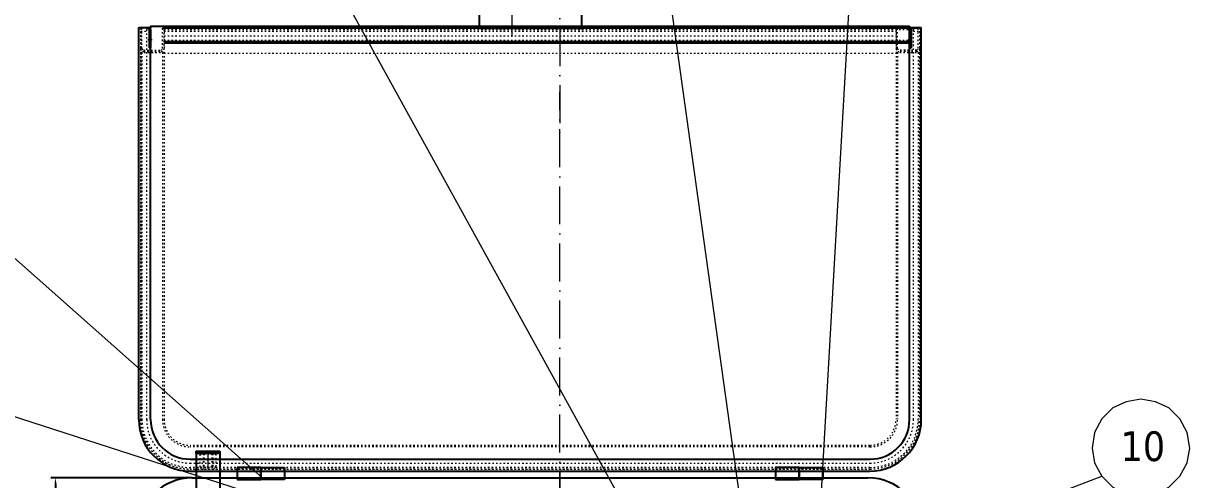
# Model space of a CAD drawing. Header units: millimetres. Extents: x 13152 to 84873, y -6229 to 22177.
# Drawn here: x 29523 to 30999, y 11670 to 12247 of the extents above; entities that cross this region are included whole.
import ezdxf

# ---------------------------------------------------------------- set-up
doc = ezdxf.new("R2010")
doc.units = ezdxf.units.MM
doc.header["$LTSCALE"] = 4
doc.linetypes.add('ACAD_ISO03W100', pattern=[1.18, 0.47, -0.71])
doc.linetypes.add('ACAD_ISO10W100', pattern=[18, 12, -3, 0, -3])
doc.layers.add('标注、文本', color=3, linetype='Continuous', lineweight=25)
doc.layers.add('铁心', color=3, linetype='Continuous', lineweight=0)
doc.styles.add('Tahoma$001', font='tahoma.ttf', dxfattribs={"height": 2.159784})
doc.styles.add('TH_GBDIM', font='romans.shx', dxfattribs={"width": 0.8, "bigfont": 'gbcbig.shx'})
doc.dimstyles.new('TH_GBDIM1', dxfattribs={"dimscale": 3, "dimtxt": 3.5, "dimasz": 2.5, "dimexe": 2, "dimexo": 0, "dimgap": 1.5, "dimtad": 1, "dimdec": 1, "dimzin": 0, "dimdsep": 46, "dimtxsty": 'TH_GBDIM', "dimcen": 2.5, "dimclrd": 3, "dimclre": 256, "dimclrt": 2, "dimadec": 0, "dimazin": 0, "dimtfac": 0.714286, "dimtdec": 1, "dimtmove": 0, "dimatfit": 3, "dimfxl": 1, "dimtzin": 0, "dimlwd": -1, "dimlwe": -1, "dimarcsym": 0})

# ---------------------------------------------------------------- blocks, each defined once
blk = doc.blocks.new('*D208')
at = {"layer": 'Defpoints', "color": 0, "transparency": 16777216}
for p in [(29736.9, 11672.7), (29564, 10822.7), (29694.4, 10822.7)]:
    blk.add_point(p, dxfattribs=at)
at = {"layer": '标注、文本', "transparency": 16777216}
for p, q in [((29736.9, 11672.7), (29558, 11672.7)), ((29694.4, 10822.7), (29558, 10822.7))]:
    blk.add_line(p, q, dxfattribs=at)
at = {"layer": '标注、文本', "color": 3, "transparency": 16777216}
blk.add_line((29564, 11665.2), (29564, 10830.2), dxfattribs=at)
for points in [[(29562.8, 11665.2), (29565.3, 11665.2), (29564, 11672.7)], [(29562.8, 10830.2), (29565.3, 10830.2), (29564, 10822.7)]]:
    blk.add_solid(points, dxfattribs=at)
at = {"layer": '标注、文本', "color": 2, "transparency": 16777216, "insert": (29554.3, 11247.7), "char_height": 10.5, "attachment_point": 5, "rotation": 90, "style": 'TH_GBDIM'}
blk.add_mtext('850.0', dxfattribs=at)

msp = doc.modelspace()

# ---------------------------------------------------------------- linework, layer by layer
at = {"layer": '标注、文本', "color": 1, "linetype": 'ACAD_ISO10W100', "lineweight": 18}
for p, q in [((30141.96, 12229.82), (30141.96, 12311.35)), ((30201.94, 12313.08), (30201.94, 12097.85)), ((29686.35, 12226.27), (29681.03, 12226.27)), ((30642.53, 12226.27), (30647.85, 12226.27)), ((30201.94, 11488.36), (30201.94, 12160.65)), ((29756.94, 11703.27), (29756.94, 11683.27)), ((30201.94, 11680.22), (30201.94, 10847.01))]:
    msp.add_line(p, q, dxfattribs=at)
at = {"layer": '标注、文本'}
for p, q in [((30099.94, 12300.77), (30099.94, 12240.77)), ((30229.94, 12240.77), (30229.94, 12300.77)), ((30099.94, 12250.77), (30099.94, 12240.77)), ((30229.94, 12240.77), (30229.94, 12250.77)), ((29669.44, 11746.27), (29669.44, 12241.77)), ((29669.44, 12241.77), (29684.44, 12241.77)), ((29671.48, 12241.27), (29673.48, 12241.27)), ((29680.44, 12241.27), (29673.44, 12241.27)), ((29682.44, 12239.27), (29682.44, 12216.27)), ((29684.44, 12243.27), (30644.44, 12243.27)), ((29684.44, 12243.27), (29684.44, 12241.27)), ((29684.44, 11746.27), (29684.44, 12241.77)), ((29684.44, 12239.27), (29684.44, 12216.27)), ((29699.48, 12241.27), (29701.48, 12241.27)), ((29701.48, 12241.27), (30649.44, 12241.27)), ((29701.48, 12241.27), (30644.44, 12241.27)), ((30099.94, 12240.77), (30229.94, 12240.77)), ((30629.4, 12241.27), (30627.4, 12241.27)), ((30644.44, 12243.27), (30644.44, 12241.27)), ((30644.44, 12241.77), (30659.44, 12241.77)), ((30644.44, 11746.27), (30644.44, 12241.77)), ((30644.44, 12239.27), (30644.44, 12216.27)), ((30646.44, 12239.27), (30646.44, 12216.27)), ((30648.44, 12241.27), (30655.44, 12241.27)), ((30657.4, 12241.27), (30655.4, 12241.27)), ((30659.44, 11746.27), (30659.44, 12241.77)), ((29684.44, 12228.77), (29682.44, 12228.77)), ((29684.44, 12223.77), (29682.44, 12223.77)), ((29701.48, 12224.27), (30644.44, 12224.27)), ((29701.48, 12222.27), (30644.44, 12222.27)), ((30644.44, 12228.77), (30646.44, 12228.77)), ((30644.44, 12223.77), (30646.44, 12223.77)), ((29684.44, 12216.27), (29682.44, 12216.27)), ((30644.44, 12216.27), (30646.44, 12216.27)), ((29741.94, 11706.27), (29771.94, 11706.27)), ((29741.94, 11703.27), (29741.94, 11706.27)), ((29771.94, 11703.27), (29741.94, 11703.27)), ((29741.94, 11703.27), (29741.94, 11624.36)), ((29746.94, 11702.77), (29747.44, 11703.27)), ((29771.94, 11706.27), (29771.94, 11703.27)), ((29771.94, 11703.27), (29771.94, 11624.36)), ((29734.44, 11696.27), (30594.44, 11696.27)), ((29734.44, 11681.27), (30594.44, 11681.27)), ((29736.94, 11672.67), (30591.94, 11672.67)), ((29793.94, 11685.67), (29793.94, 11670.67)), ((29823.94, 11685.67), (29793.94, 11685.67)), ((29823.94, 11685.67), (29823.94, 11670.67)), ((29823.94, 11670.67), (29823.94, 11685.67)), ((29823.94, 11670.67), (29823.94, 11685.67)), ((29823.94, 11685.67), (29853.94, 11685.67)), ((29853.94, 11685.67), (29853.94, 11670.67)), ((30504.94, 11685.67), (30474.94, 11685.67)), ((30474.94, 11685.67), (30474.94, 11670.67)), ((30504.94, 11685.67), (30504.94, 11670.67)), ((30504.94, 11670.67), (30504.94, 11685.67)), ((30504.94, 11685.67), (30534.94, 11685.67)), ((30504.94, 11670.67), (30504.94, 11685.67)), ((30534.94, 11685.67), (30534.94, 11670.67)), ((29793.94, 11670.67), (29823.94, 11670.67)), ((29853.94, 11670.67), (29823.94, 11670.67)), ((30474.94, 11670.67), (30504.94, 11670.67)), ((30534.94, 11670.67), (30504.94, 11670.67))]:
    msp.add_line(p, q, dxfattribs=at)
at = {"layer": '标注、文本', "color": 2, "linetype": 'ACAD_ISO03W100', "lineweight": 18}
for p, q in [((29671.48, 12241.27), (29671.48, 12215.27)), ((29671.94, 12237.27), (29671.94, 11746.26)), ((29671.94, 12237.27), (29679.44, 12237.27)), ((29673.48, 12215.27), (29673.48, 12241.27)), ((29679.44, 11746.27), (29679.44, 12241.77)), ((29679.44, 12241.27), (29679.44, 12237.27)), ((29699.48, 12215.27), (29699.48, 12241.27)), ((29701.44, 12209.27), (29701.44, 12239.27)), ((29701.48, 12241.27), (29701.48, 12215.27)), ((29701.48, 12239.27), (30649.44, 12239.27)), ((29701.48, 12239.27), (30627.44, 12239.27)), ((29701.48, 12237.27), (30627.44, 12237.27)), ((30099.94, 12242.77), (30229.94, 12242.77)), ((30627.4, 12241.27), (30627.4, 12215.27)), ((30627.44, 12239.27), (30627.44, 12209.27)), ((30629.4, 12215.27), (30629.4, 12241.27)), ((30649.44, 11746.27), (30649.44, 12241.77)), ((30649.44, 12241.27), (30649.44, 12237.27)), ((30649.44, 12237.27), (30656.94, 12237.27)), ((30655.4, 12215.27), (30655.4, 12241.27)), ((30656.94, 12237.27), (30656.94, 11746.26)), ((30657.4, 12241.27), (30657.4, 12215.27)), ((29701.48, 12231.27), (30627.44, 12231.27)), ((29701.48, 12225.77), (30644.44, 12225.77)), ((29701.48, 12223.77), (30644.44, 12223.77)), ((29671.44, 12210.27), (29671.44, 11746.76)), ((29671.44, 12210.27), (29701.44, 12210.27)), ((29673.44, 12210.27), (29673.44, 11746.76)), ((29675.48, 12213.27), (29697.48, 12213.27)), ((29675.48, 12211.27), (29697.48, 12211.27)), ((29699.44, 12210.27), (29699.44, 11746.76)), ((29701.44, 12210.27), (29701.44, 11746.76)), ((29701.44, 12209.27), (30627.44, 12209.27)), ((30627.44, 12210.27), (30627.44, 11746.76)), ((30627.44, 12210.27), (30657.44, 12210.27)), ((30629.44, 12210.27), (30629.44, 11746.76)), ((30653.4, 12213.27), (30631.4, 12213.27)), ((30653.4, 12211.27), (30631.4, 12211.27)), ((30655.44, 12210.27), (30655.44, 11746.76)), ((30657.44, 12210.27), (30657.44, 11746.76)), ((30594.44, 11713.76), (29734.44, 11713.76)), ((30594.44, 11711.76), (29734.44, 11711.76)), ((29746.94, 11686.27), (29746.94, 11702.77)), ((29746.94, 11702.77), (29766.94, 11702.77)), ((29747.44, 11703.27), (29766.44, 11703.27)), ((29750.94, 11703.27), (29750.94, 11683.27)), ((29751.94, 11703.27), (29751.94, 11683.27)), ((29761.94, 11703.27), (29761.94, 11683.27)), ((29762.94, 11703.27), (29762.94, 11683.27)), ((29766.44, 11703.27), (29766.94, 11702.77)), ((29766.94, 11702.77), (29766.94, 11686.27)), ((29734.44, 11691.27), (30594.44, 11691.27)), ((29746.94, 11686.27), (29749.94, 11683.27)), ((29766.94, 11686.27), (29746.94, 11686.27)), ((29763.94, 11683.27), (29766.94, 11686.27)), ((30594.44, 11685.76), (29734.44, 11685.76)), ((29734.44, 11683.76), (30594.44, 11683.76)), ((30594.44, 11683.76), (29734.44, 11683.76)), ((29763.94, 11683.27), (29749.94, 11683.27)), ((29793.94, 11672.13), (29793.94, 11678.17)), ((29823.94, 11684.2), (29823.94, 11678.17)), ((29823.94, 11674.53), (29823.94, 11680.57)), ((30504.94, 11684.2), (30504.94, 11678.17)), ((30534.94, 11672.13), (30534.94, 11678.17))]:
    msp.add_line(p, q, dxfattribs=at)
at = {"layer": '标注、文本'}
for centre, radius, start, end in [((29680.44, 12239.27), 2, 0, 90), ((30648.44, 12239.27), 2, 90, 180), ((29734.44, 11746.27), 65, 180, 270), ((29734.44, 11746.27), 50, 180, 270), ((30594.44, 11746.27), 65, 270, 0), ((30594.44, 11746.27), 50, 270, 0), ((29736.94, 11605.17), 67.5, 90, 180), ((30591.94, 11605.17), 67.5, 0, 90)]:
    msp.add_arc(centre, radius, start, end, dxfattribs=at)
at = {"layer": '标注、文本', "color": 2, "linetype": 'ACAD_ISO03W100', "lineweight": 18}
for centre, radius, start, end in [((29675.48, 12215.27), 4, 180, 270), ((29675.48, 12215.27), 2, 180, 270), ((29697.48, 12215.27), 2, 270, 0), ((29697.48, 12215.27), 4, 270, 0), ((30631.4, 12215.27), 4, 180, 270), ((30631.4, 12215.27), 2, 180, 270), ((30653.4, 12215.27), 2, 270, 0), ((30653.4, 12215.27), 4, 270, 0), ((29734.44, 11746.76), 63, 180, 270), ((29734.44, 11746.26), 62.5, 180, 270), ((29734.44, 11746.76), 61, 180, 270), ((29734.44, 11746.27), 55, 180, 270), ((29734.44, 11746.76), 35, 180, 270), ((29734.44, 11746.76), 33, 180, 270), ((30594.44, 11746.76), 33, 270, 0), ((30594.44, 11746.76), 63, 270, 0), ((30594.44, 11746.76), 35, 270, 0), ((30594.44, 11746.76), 61, 270, 0), ((30594.44, 11746.27), 55, 270, 0), ((30594.44, 11746.26), 62.5, 270, 0)]:
    msp.add_arc(centre, radius, start, end, dxfattribs=at)
at = {"layer": '铁心', "lineweight": 13}
for points in [[(30531.94, 11633.17), (30579.81, 12475.19), (30579.81, 12475.19)], [(30320.39, 11571.17), (29827.91, 12463.02), (29827.91, 12463.02)], [(30431.94, 11633.17), (30315.51, 12467.23), (30315.51, 12467.23)], [(29824.17, 11673.86), (29353.89, 12089.94), (29353.89, 12089.94)], [(30065.43, 11571.17), (29380.26, 11792.17), (29380.26, 11792.17)], [(30682.69, 11596.66), (30887.78, 11674.78), (30887.78, 11674.78)]]:
    msp.add_lwpolyline(points, dxfattribs=at)
msp.add_lwpolyline([(30998.91, 11710.32), (30995.6, 11730.2), (30986.57, 11747.36), (30972.71, 11761.22), (30955.54, 11768.75), (30937.17, 11772.06), (30918.5, 11768.75), (30901.63, 11761.22), (30887.78, 11747.36), (30878.44, 11730.2), (30875.43, 11710.32), (30878.44, 11691.64), (30887.78, 11674.78), (30901.63, 11660.92), (30918.5, 11653.09), (30937.17, 11650.08), (30955.54, 11653.09), (30972.71, 11660.92), (30986.57, 11674.78), (30995.6, 11691.64)], close=True, dxfattribs=at)

# ---------------------------------------------------------------- texts
at = {"layer": '铁心', "lineweight": 13, "style": 'Tahoma$001'}
msp.add_text('10', height=37.589, dxfattribs=at).set_placement((30911.49, 11693.9))

# ---------------------------------------------------------------- dimensions: what is measured, and where the dimension line sits
at = {"layer": '标注、文本'}
dim = msp.add_linear_dim(base=(29564.02, 10822.67), p1=(29736.94, 11672.67), p2=(29694.44, 10822.67), angle=90, dimstyle='TH_GBDIM1', dxfattribs=at)
dim.commit()
dim.dimension.update_dxf_attribs({"geometry": '*D208', "text_midpoint": (29554.27, 11247.67)})

doc.saveas('drawing.dxf')
